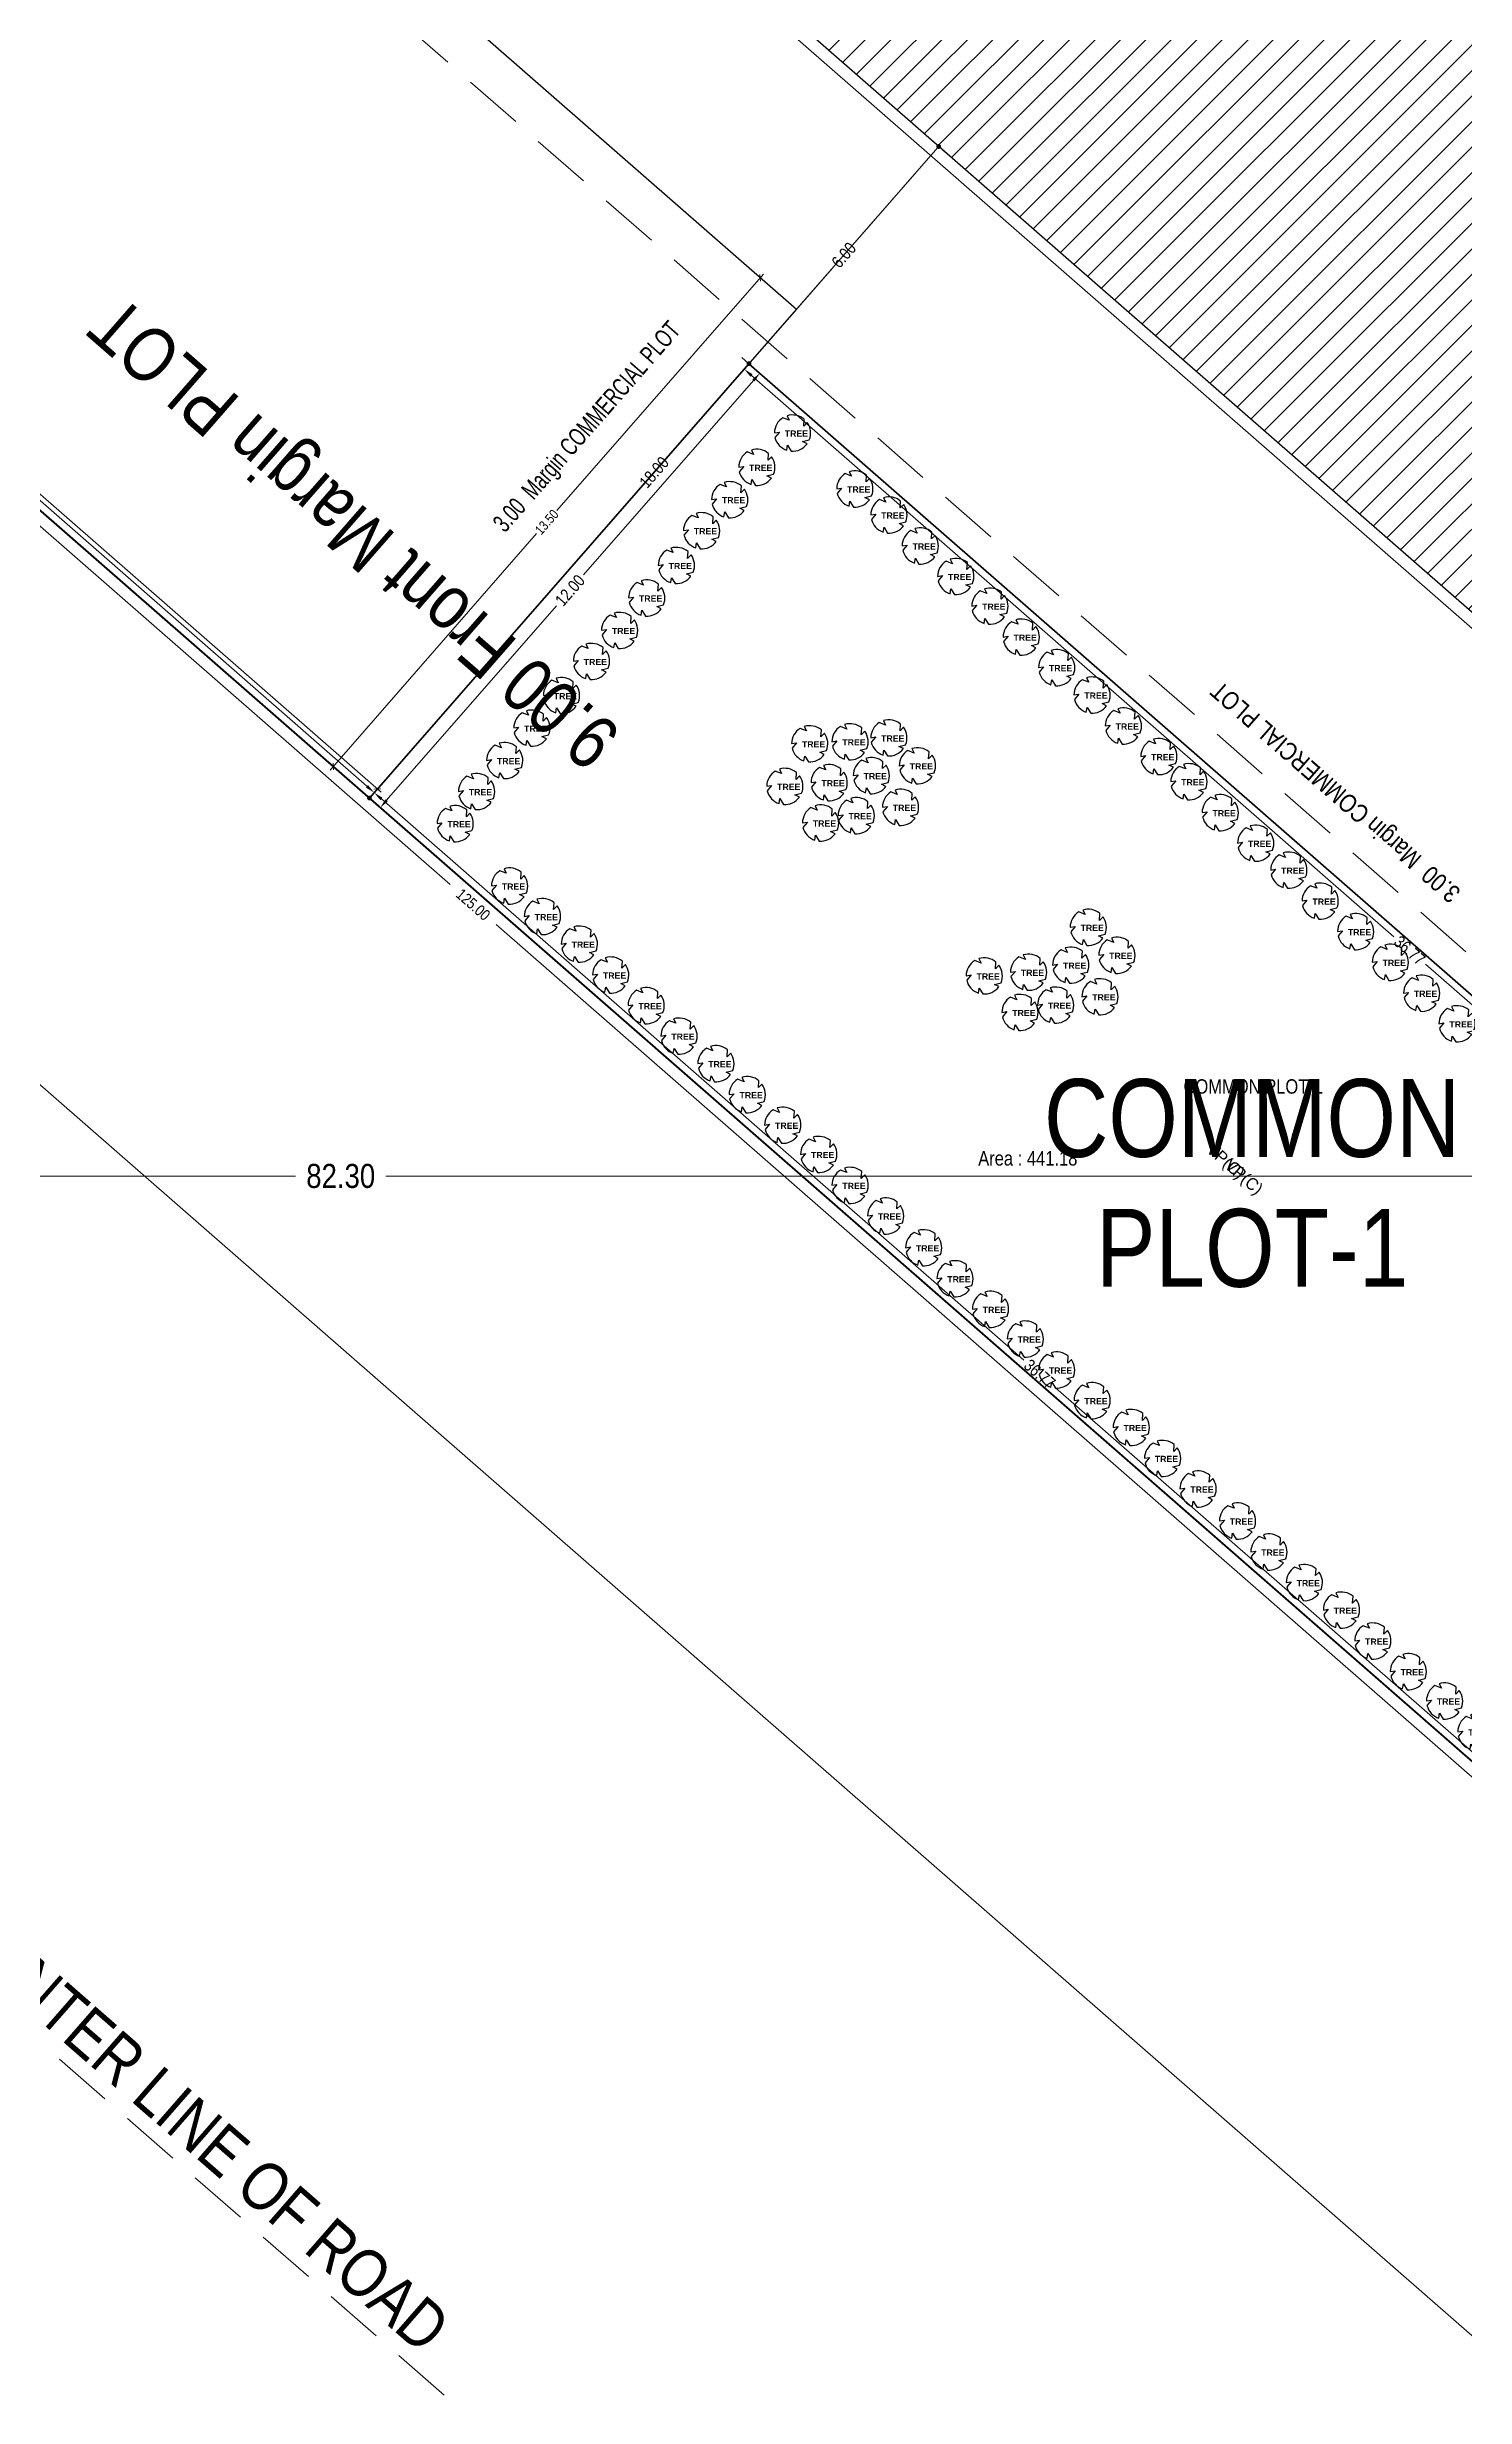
# Model space of a CAD drawing. Header units: metres. Extents: x 239315 to 239588, y 1700506 to 1700792.
# Drawn here: x 239445.64 to 239475.14, y 1700604 to 1700652.89 of the extents above; entities that cross this region are included whole.
import ezdxf

# ---------------------------------------------------------------- set-up
doc = ezdxf.new("R2010")
doc.units = ezdxf.units.M
doc.header["$MEASUREMENT"] = 0
doc.header["$PDMODE"] = 2
doc.header["$PDSIZE"] = -1
doc.linetypes.add('CENTER', pattern=[0])
doc.linetypes.add('HIDDEN', pattern=[0.375, 0.25, -0.125])
for name, color, linetype in [('_CommonPlot', 2, 'Continuous'), ('_IndivSubPlot', 180, 'Continuous'), ('_MainRoad', 20, 'Continuous'), ('_MarginLine', 253, 'Continuous'), ('_Parking', 60, 'Continuous'), ('_Plot', 7, 'Continuous'), ('_PrintItems', 7, 'Continuous'), ('_PropWork', 1, 'Continuous'), ('_Tree', 112, 'Continuous'), ('DCR_AREATABLE', 7, 'Continuous'), ('DCR_COMMFSI', 150, 'Continuous'), ('DCR_COP', 2, 'Continuous'), ('DCR_COP_DIMENSION', 7, 'Continuous'), ('DCR_DIMENSION', 7, 'Continuous'), ('DCR_FMARGIN_DIMENSION', 1, 'Continuous'), ('DCR_INDPLOT', 180, 'Continuous'), ('DCR_INDPLOT_DIMENSION', 7, 'Continuous'), ('DCR_MROAD', 20, 'Continuous'), ('DCR_NETPLOT', 145, 'Continuous'), ('DCR_PARKING', 50, 'Continuous'), ('DCR_PARKING_DIMENSION', 7, 'Continuous'), ('DCR_PWORK', 1, 'Continuous'), ('DCR_SPLOT', 7, 'Continuous'), ('DCR_SPLOT_DIMENSION', 7, 'Continuous')]:
    doc.layers.add(name, color=color, linetype=linetype)
doc.layers.add('_NETPLOT', color=145, linetype='Continuous', plot=False)
doc.layers.add('DCR_MARGIN', color=252, linetype='Continuous', plot=False)
doc.styles.add('AutoDCRFont', font='ARIALN.TTF')
doc.styles.add('MtXpl_Arial_Narrow', font='ARIALN.TTF')
doc.styles.add('PreDCRFont', font='ARIALN.TTF')
doc.styles.get("Standard").update_dxf_attribs({"font": ''})
doc.styles.get('Standard').set_extended_font_data('Arial Rounded MT Bold')
doc.dimstyles.new('DCR-BLDG-INT', dxfattribs={"dimtxt": 0.2, "dimasz": 0.1, "dimexe": 0.1, "dimexo": 0.1, "dimgap": 0.05, "dimtad": 0, "dimtxsty": 'AutoDCRFont', "dimblk": 'OBLIQUE', "dimcen": 1, "dimdle": 0.1, "dimadec": 0, "dimazin": 2, "dimtfac": 1, "dimtdec": 4, "dimtofl": 0, "dimtmove": 0, "dimatfit": 3, "dimfxl": 1, "dimfxlon": 1, "dimtolj": 1, "dimtzin": 0, "dimlwd": 15, "dimlwe": 15, "dimarcsym": 0})
doc.dimstyles.new('DCR-PLOT-EXT', dxfattribs={"dimtxt": 0.3, "dimasz": 0.2, "dimexe": 0.2, "dimexo": 0.2, "dimgap": 0.09, "dimtad": 0, "dimtxsty": 'AutoDCRFont', "dimcen": 1, "dimdle": 0.1, "dimadec": 0, "dimazin": 2, "dimtfac": 1, "dimtdec": 4, "dimtofl": 0, "dimtmove": 0, "dimatfit": 3, "dimfxl": 1, "dimfxlon": 1, "dimtolj": 1, "dimtzin": 0, "dimlwd": 15, "dimlwe": 15, "dimarcsym": 0})
doc.dimstyles.new('DCR-PLOT-INT', dxfattribs={"dimtxt": 0.25, "dimasz": 0.2, "dimexe": 0.2, "dimexo": 0.2, "dimgap": 0.09, "dimtad": 0, "dimtxsty": 'AutoDCRFont', "dimcen": 1, "dimdle": 0.1, "dimadec": 0, "dimazin": 2, "dimtfac": 1, "dimtdec": 4, "dimtofl": 0, "dimtmove": 0, "dimatfit": 3, "dimfxl": 1, "dimfxlon": 1, "dimtolj": 1, "dimtzin": 0, "dimlwd": 15, "dimlwe": 15, "dimarcsym": 0})
doc.dimstyles.new('DCR-PLOT-MARGIN', dxfattribs={"dimtxt": 0.25, "dimasz": 0.1, "dimexe": 0.2, "dimexo": 0.2, "dimgap": 0.09, "dimtad": 0, "dimtxsty": 'AutoDCRFont', "dimblk": 'DOT', "dimcen": 1, "dimdle": 0.1, "dimadec": 0, "dimazin": 2, "dimtfac": 1, "dimtdec": 4, "dimtofl": 0, "dimtmove": 0, "dimatfit": 3, "dimfxl": 1, "dimfxlon": 1, "dimtolj": 1, "dimtzin": 0, "dimlwd": 15, "dimlwe": 15, "dimarcsym": 0})

# ---------------------------------------------------------------- blocks, each defined once
blk = doc.blocks.new('T$_PreDCR')
at = {"layer": '_Tree'}
blk.add_lwpolyline([(0.615, 0.441), (0.467, 0.292), (0.487, 0.578, 0.257434), (-0.229, 0.721), (-0.134, 0.534), (-0.4, 0.642, 0.257434), (-0.756, 0.005), (-0.55, 0.038), (-0.734, -0.182, 0.257434), (-0.238, -0.718), (-0.206, -0.511), (-0.054, -0.754, 0.257434), (0.609, -0.448), (0.422, -0.354), (0.701, -0.285, 0.257434)], format="xyb", close=True, dxfattribs=at)
blk.add_text('TREE', height=0.2609, dxfattribs=at).set_placement((-0.323, -0.152))
blk = doc.blocks.new('ADCR_MARGIN', base_point=(239457.346, 1700670.817))
at = {"layer": '_MarginLine', "color": 1}
blk.add_line((239407.597, 1700676.354), (239501.733, 1700594.114), dxfattribs=at)
blk = doc.blocks.new('_Dot')
at = {"color": 0, "linetype": 'ByBlock', "lineweight": -2}
blk.add_line((-0.5, 0), (-1, 0), dxfattribs=at)
at = {"color": 0, "linetype": 'ByBlock', "const_width": 0.5}
blk.add_lwpolyline([(-0.25, 0, 1), (0.25, 0, 1)], format="xyb", close=True, dxfattribs=at)
blk = doc.blocks.new('*D11')
at = {"layer": 'DCR_FMARGIN_DIMENSION', "color": 0, "linetype": 'Continuous', "lineweight": 15, "transparency": 16777216}
for p, q in [((239464.121, 1700650.742), (239458.545, 1700644.36)), ((239464.186, 1700650.817), (239464.337, 1700650.685)), ((239452.41, 1700637.337), (239457.985, 1700643.719)), ((239452.344, 1700637.262), (239452.193, 1700637.393))]:
    blk.add_line(p, q, dxfattribs=at)
at = {"layer": 'Defpoints', "color": 0, "transparency": 16777216}
for p in [(239464.186, 1700650.817), (239464.186, 1700650.817), (239452.344, 1700637.262)]:
    blk.add_point(p, dxfattribs=at)
at = {"layer": 'DCR_FMARGIN_DIMENSION', "color": 0, "lineweight": 15, "transparency": 16777216, "xscale": 0.1, "yscale": 0.1, "zscale": 0.1}
for p, rotation in [((239464.186, 1700650.817), 48.85851779785295), ((239452.344, 1700637.262), 228.858517797853)]:
    blk.add_blockref('_Dot', p, dxfattribs=dict(at, rotation=rotation))
at = {"layer": 'DCR_FMARGIN_DIMENSION', "color": 0, "lineweight": 15, "transparency": 16777216, "insert": (239458.265, 1700644.039), "char_height": 0.25, "attachment_point": 5, "rotation": 48.8585, "style": 'AutoDCRFont'}
blk.add_mtext('\\A1;18.00', dxfattribs=at)
blk = doc.blocks.new('*D15')
at = {"layer": 'DCR_FMARGIN_DIMENSION', "color": 0, "linetype": 'Continuous', "lineweight": 15, "transparency": 16777216}
for p, q in [((239464.121, 1700650.742), (239462.447, 1700648.826)), ((239464.186, 1700650.817), (239464.036, 1700650.949)), ((239460.305, 1700646.374), (239461.978, 1700648.289)), ((239460.239, 1700646.299), (239460.088, 1700646.43))]:
    blk.add_line(p, q, dxfattribs=at)
at = {"layer": 'Defpoints', "color": 0, "transparency": 16777216}
for p in [(239464.186, 1700650.817), (239464.186, 1700650.817), (239460.239, 1700646.299)]:
    blk.add_point(p, dxfattribs=at)
at = {"layer": 'DCR_FMARGIN_DIMENSION', "color": 0, "lineweight": 15, "transparency": 16777216, "xscale": 0.1, "yscale": 0.1, "zscale": 0.1}
for p, rotation in [((239464.186, 1700650.817), 48.85851779743022), ((239460.239, 1700646.299), 228.8585177974302)]:
    blk.add_blockref('_Dot', p, dxfattribs=dict(at, rotation=rotation))
at = {"layer": 'DCR_FMARGIN_DIMENSION', "color": 0, "lineweight": 15, "transparency": 16777216, "insert": (239462.213, 1700648.558), "char_height": 0.25, "attachment_point": 5, "rotation": 48.8585, "style": 'AutoDCRFont'}
blk.add_mtext('\\A1;6.00', dxfattribs=at)
blk = doc.blocks.new('*D16')
at = {"layer": 'DCR_FMARGIN_DIMENSION', "color": 0, "linetype": 'Continuous', "lineweight": 15, "transparency": 16777216}
for p, q in [((239464.121, 1700650.742), (239462.447, 1700648.826)), ((239464.186, 1700650.817), (239464.036, 1700650.949)), ((239460.305, 1700646.374), (239461.978, 1700648.289)), ((239460.239, 1700646.299), (239460.088, 1700646.43))]:
    blk.add_line(p, q, dxfattribs=at)
at = {"layer": 'Defpoints', "color": 0, "transparency": 16777216}
for p in [(239464.186, 1700650.817), (239464.186, 1700650.817), (239460.239, 1700646.299)]:
    blk.add_point(p, dxfattribs=at)
at = {"layer": 'DCR_FMARGIN_DIMENSION', "color": 0, "lineweight": 15, "transparency": 16777216, "xscale": 0.1, "yscale": 0.1, "zscale": 0.1}
for p, rotation in [((239464.186, 1700650.817), 48.85851779743022), ((239460.239, 1700646.299), 228.8585177974302)]:
    blk.add_blockref('_Dot', p, dxfattribs=dict(at, rotation=rotation))
at = {"layer": 'DCR_FMARGIN_DIMENSION', "color": 0, "lineweight": 15, "transparency": 16777216, "insert": (239462.213, 1700648.558), "char_height": 0.25, "attachment_point": 5, "rotation": 48.8585, "style": 'AutoDCRFont'}
blk.add_mtext('\\A1;6.00', dxfattribs=at)
blk = doc.blocks.new('_Oblique')
at = {"color": 0, "linetype": 'ByBlock', "lineweight": -2}
blk.add_line((-0.5, -0.5), (0.5, 0.5), dxfattribs=at)
blk = doc.blocks.new('*D45')
at = {"layer": 'DCR_SPLOT_DIMENSION', "color": 0, "lineweight": -2, "transparency": 16777216}
for p, q in [((239407.433, 1700676.165), (239407.268, 1700675.977)), ((239501.569, 1700593.925), (239501.404, 1700593.737))]:
    blk.add_line(p, q, dxfattribs=at)
at = {"layer": 'DCR_SPLOT_DIMENSION', "color": 0, "lineweight": 15, "transparency": 16777216}
for p, q in [((239407.357, 1700676.231), (239454.024, 1700635.461)), ((239501.644, 1700593.859), (239454.977, 1700634.629))]:
    blk.add_line(p, q, dxfattribs=at)
at = {"layer": 'Defpoints', "color": 0, "transparency": 16777216}
for p in [(239407.597, 1700676.354), (239501.569, 1700593.925), (239501.733, 1700594.114)]:
    blk.add_point(p, dxfattribs=at)
at = {"layer": 'DCR_SPLOT_DIMENSION', "color": 0, "lineweight": 15, "transparency": 16777216, "xscale": 0.25, "yscale": 0.25, "zscale": 0.25}
for p, rotation in [((239407.433, 1700676.165), 138.8585403693494), ((239501.569, 1700593.925), 318.8585403693494)]:
    blk.add_blockref('_Oblique', p, dxfattribs=dict(at, rotation=rotation))
at = {"layer": 'DCR_SPLOT_DIMENSION', "color": 0, "transparency": 16777216, "insert": (239454.501, 1700635.045), "char_height": 0.23, "attachment_point": 5, "rotation": 318.8585, "style": 'AutoDCRFont'}
blk.add_mtext('\\A1;125.00', dxfattribs=at)
blk = doc.blocks.new('*D53')
at = {"layer": 'DCR_COP_DIMENSION', "color": 0, "linetype": 'Continuous', "lineweight": 15, "transparency": 16777216}
for p, q in [((239460.14, 1700646.186), (239460.009, 1700646.035)), ((239460.291, 1700646.054), (239473.656, 1700634.376)), ((239487.678, 1700622.125), (239474.313, 1700633.803)), ((239487.829, 1700621.993), (239487.697, 1700621.843))]:
    blk.add_line(p, q, dxfattribs=at)
at = {"layer": 'DCR_COP_DIMENSION', "color": 0, "transparency": 16777216}
for points in [[(239460.313, 1700646.079), (239460.269, 1700646.029), (239460.14, 1700646.186)], [(239487.7, 1700622.15), (239487.656, 1700622.1), (239487.829, 1700621.993)]]:
    blk.add_solid(points, dxfattribs=at)
at = {"layer": 'Defpoints', "color": 0, "transparency": 16777216}
for p in [(239460.14, 1700646.186), (239460.239, 1700646.299), (239487.927, 1700622.106)]:
    blk.add_point(p, dxfattribs=at)
at = {"layer": 'DCR_COP_DIMENSION', "color": 0, "transparency": 16777216, "insert": (239473.984, 1700634.09), "char_height": 0.25, "attachment_point": 5, "rotation": 318.8551, "style": 'AutoDCRFont'}
blk.add_mtext('\\A1;36.77', dxfattribs=at)
blk = doc.blocks.new('*D54')
at = {"layer": 'DCR_COP_DIMENSION', "color": 0, "linetype": 'Continuous', "lineweight": 15, "transparency": 16777216}
for p, q in [((239460.39, 1700646.167), (239460.615, 1700645.97)), ((239460.333, 1700645.951), (239456.798, 1700641.903)), ((239452.701, 1700637.215), (239456.237, 1700641.262)), ((239452.494, 1700637.13), (239452.72, 1700636.933))]:
    blk.add_line(p, q, dxfattribs=at)
at = {"layer": 'DCR_COP_DIMENSION', "color": 0, "transparency": 16777216}
for points in [[(239460.308, 1700645.973), (239460.358, 1700645.929), (239460.465, 1700646.101)], [(239452.676, 1700637.237), (239452.726, 1700637.193), (239452.57, 1700637.064)]]:
    blk.add_solid(points, dxfattribs=at)
at = {"layer": 'Defpoints', "color": 0, "transparency": 16777216}
for p in [(239460.239, 1700646.299), (239452.344, 1700637.262), (239452.57, 1700637.064)]:
    blk.add_point(p, dxfattribs=at)
at = {"layer": 'DCR_COP_DIMENSION', "color": 0, "transparency": 16777216, "insert": (239456.517, 1700641.583), "char_height": 0.25, "attachment_point": 5, "rotation": 48.8585, "style": 'AutoDCRFont'}
blk.add_mtext('\\A1;12.00', dxfattribs=at)
blk = doc.blocks.new('*D55')
at = {"layer": 'DCR_COP_DIMENSION', "color": 0, "linetype": 'Continuous', "lineweight": 15, "transparency": 16777216}
for p, q in [((239452.443, 1700637.374), (239452.574, 1700637.525)), ((239452.593, 1700637.243), (239465.959, 1700625.566)), ((239479.982, 1700613.315), (239466.616, 1700624.992)), ((239480.132, 1700613.184), (239480.264, 1700613.334))]:
    blk.add_line(p, q, dxfattribs=at)
at = {"layer": 'DCR_COP_DIMENSION', "color": 0, "transparency": 16777216}
for points in [[(239452.615, 1700637.268), (239452.571, 1700637.218), (239452.443, 1700637.374)], [(239480.004, 1700613.341), (239479.96, 1700613.29), (239480.132, 1700613.184)]]:
    blk.add_solid(points, dxfattribs=at)
at = {"layer": 'Defpoints', "color": 0, "transparency": 16777216}
for p in [(239452.344, 1700637.262), (239480.034, 1700613.071), (239480.132, 1700613.184)]:
    blk.add_point(p, dxfattribs=at)
at = {"layer": 'DCR_COP_DIMENSION', "color": 0, "transparency": 16777216, "insert": (239466.287, 1700625.279), "char_height": 0.25, "attachment_point": 5, "rotation": 318.8585, "style": 'AutoDCRFont'}
blk.add_mtext('\\A1;36.77', dxfattribs=at)
blk = doc.blocks.new('*D61')
at = {"layer": 'DCR_PARKING_DIMENSION', "color": 0, "linetype": 'Continuous', "lineweight": 15, "transparency": 16777216}
for p, q in [((239412.181, 1700672.481), (239412.346, 1700672.67)), ((239412.205, 1700672.66), (239432.149, 1700655.237)), ((239452.584, 1700637.384), (239432.64, 1700654.808)), ((239452.41, 1700637.337), (239452.574, 1700637.525))]:
    blk.add_line(p, q, dxfattribs=at)
at = {"layer": 'Defpoints', "color": 0, "transparency": 16777216}
for p in [(239412.116, 1700672.406), (239452.508, 1700637.45), (239452.344, 1700637.262)]:
    blk.add_point(p, dxfattribs=at)
at = {"layer": 'DCR_PARKING_DIMENSION', "color": 0, "lineweight": 15, "transparency": 16777216, "xscale": 0.1, "yscale": 0.1, "zscale": 0.1}
for p, rotation in [((239412.28, 1700672.594), 138.858540369444), ((239452.508, 1700637.45), 318.858540369444)]:
    blk.add_blockref('_Oblique', p, dxfattribs=dict(at, rotation=rotation))
at = {"layer": 'DCR_PARKING_DIMENSION', "color": 0, "transparency": 16777216, "insert": (239432.394, 1700655.022), "char_height": 0.2, "attachment_point": 5, "rotation": 318.8585, "style": 'AutoDCRFont'}
blk.add_mtext('\\A1;53.42', dxfattribs=at)
blk = doc.blocks.new('*D62')
at = {"layer": 'DCR_PARKING_DIMENSION', "color": 0, "linetype": 'Continuous', "lineweight": 15, "transparency": 16777216}
for p, q in [((239460.538, 1700648.161), (239456.241, 1700643.243)), ((239461.15, 1700647.494), (239460.397, 1700648.152)), ((239451.525, 1700637.844), (239455.822, 1700642.763)), ((239452.269, 1700637.327), (239451.515, 1700637.985))]:
    blk.add_line(p, q, dxfattribs=at)
at = {"layer": 'Defpoints', "color": 0, "transparency": 16777216}
for p in [(239460.473, 1700648.086), (239461.226, 1700647.428), (239452.344, 1700637.262)]:
    blk.add_point(p, dxfattribs=at)
at = {"layer": 'DCR_PARKING_DIMENSION', "color": 0, "lineweight": 15, "transparency": 16777216, "xscale": 0.1, "yscale": 0.1, "zscale": 0.1}
for p, rotation in [((239460.473, 1700648.086), 48.8585403693034), ((239451.591, 1700637.919), 228.8585403693034)]:
    blk.add_blockref('_Oblique', p, dxfattribs=dict(at, rotation=rotation))
at = {"layer": 'DCR_PARKING_DIMENSION', "color": 0, "transparency": 16777216, "insert": (239456.032, 1700643.003), "char_height": 0.2, "attachment_point": 5, "rotation": 48.8585, "style": 'AutoDCRFont'}
blk.add_mtext('\\A1;13.50', dxfattribs=at)
blk = doc.blocks.new('*D162')
at = {"layer": 'DCR_INDPLOT_DIMENSION', "color": 0, "linetype": 'Continuous', "lineweight": 15, "transparency": 16777216}
for p, q in [((239407.696, 1700676.467), (239407.827, 1700676.617)), ((239407.846, 1700676.335), (239429.742, 1700657.207)), ((239452.292, 1700637.506), (239430.397, 1700656.634)), ((239452.443, 1700637.374), (239452.574, 1700637.525))]:
    blk.add_line(p, q, dxfattribs=at)
at = {"layer": 'DCR_INDPLOT_DIMENSION', "color": 0, "transparency": 16777216}
for points in [[(239407.868, 1700676.36), (239407.825, 1700676.31), (239407.696, 1700676.467)], [(239452.314, 1700637.531), (239452.27, 1700637.481), (239452.443, 1700637.374)]]:
    blk.add_solid(points, dxfattribs=at)
at = {"layer": 'Defpoints', "color": 0, "transparency": 16777216}
for p in [(239407.597, 1700676.354), (239452.443, 1700637.374), (239452.344, 1700637.262)]:
    blk.add_point(p, dxfattribs=at)
at = {"layer": 'DCR_INDPLOT_DIMENSION', "color": 0, "transparency": 16777216, "insert": (239430.069, 1700656.921), "char_height": 0.25, "attachment_point": 5, "rotation": 318.8585, "style": 'AutoDCRFont'}
blk.add_mtext('\\A1;59.42', dxfattribs=at)
blk = doc.blocks.new('*D165')
at = {"layer": 'DCR_INDPLOT_DIMENSION', "color": 0, "linetype": 'Continuous', "lineweight": 15, "transparency": 16777216}
for p, q in [((239407.498, 1700720.937), (239407.367, 1700720.786)), ((239407.649, 1700720.805), (239451.303, 1700682.668)), ((239495.717, 1700643.866), (239452.064, 1700682.003)), ((239495.868, 1700643.734), (239495.737, 1700643.584))]:
    blk.add_line(p, q, dxfattribs=at)
at = {"layer": 'DCR_INDPLOT_DIMENSION', "color": 0, "transparency": 16777216}
for points in [[(239407.671, 1700720.83), (239407.627, 1700720.78), (239407.498, 1700720.937)], [(239495.739, 1700643.891), (239495.696, 1700643.841), (239495.868, 1700643.734)]]:
    blk.add_solid(points, dxfattribs=at)
at = {"layer": 'Defpoints', "color": 0, "transparency": 16777216}
for p in [(239407.498, 1700720.937), (239407.597, 1700721.05), (239495.967, 1700643.847)]:
    blk.add_point(p, dxfattribs=at)
at = {"layer": 'DCR_INDPLOT_DIMENSION', "color": 0, "transparency": 16777216, "insert": (239451.683, 1700682.335), "char_height": 0.25, "attachment_point": 5, "rotation": 318.8585, "style": 'AutoDCRFont'}
blk.add_mtext('\\A1;117.34', dxfattribs=at)
blk = doc.blocks.new('*D170')
at = {"layer": 'DCR_SPLOT_DIMENSION', "color": 0, "lineweight": 15, "transparency": 16777216}
for p, q in [((239415.66, 1700710.354), (239453.326, 1700677.448)), ((239492.621, 1700643.118), (239454.956, 1700676.024))]:
    blk.add_line(p, q, dxfattribs=at)
at = {"layer": 'DCR_SPLOT_DIMENSION', "color": 0, "lineweight": -2, "transparency": 16777216}
for p, q in [((239415.735, 1700710.288), (239415.9, 1700710.476)), ((239492.546, 1700643.184), (239492.711, 1700643.372))]:
    blk.add_line(p, q, dxfattribs=at)
at = {"layer": 'Defpoints', "color": 0, "transparency": 16777216}
for p in [(239415.735, 1700710.288), (239415.571, 1700710.1), (239492.382, 1700642.996)]:
    blk.add_point(p, dxfattribs=at)
at = {"layer": 'DCR_SPLOT_DIMENSION', "color": 0, "lineweight": 15, "transparency": 16777216, "xscale": 0.25, "yscale": 0.25, "zscale": 0.25}
for p, rotation in [((239415.735, 1700710.288), 138.8585331186039), ((239492.546, 1700643.184), 318.8585331186039)]:
    blk.add_blockref('_Oblique', p, dxfattribs=dict(at, rotation=rotation))
at = {"layer": 'DCR_SPLOT_DIMENSION', "color": 0, "transparency": 16777216, "insert": (239454.141, 1700676.736), "char_height": 0.5, "attachment_point": 5, "rotation": 318.8585, "style": 'AutoDCRFont'}
blk.add_mtext('\\A1;101.99', dxfattribs=at)
blk = doc.blocks.new('*D173')
at = {"layer": 'DCR_DIMENSION', "color": 0, "lineweight": -2, "transparency": 16777216}
for p, q in [((239410.433, 1700697.446), (239410.268, 1700697.258)), ((239487.401, 1700630.204), (239487.236, 1700630.016))]:
    blk.add_line(p, q, dxfattribs=at)
at = {"layer": 'DCR_DIMENSION', "color": 0, "lineweight": 15, "transparency": 16777216}
for p, q in [((239410.357, 1700697.512), (239448.441, 1700664.241)), ((239487.476, 1700630.138), (239449.393, 1700663.409))]:
    blk.add_line(p, q, dxfattribs=at)
at = {"layer": 'Defpoints', "color": 0, "transparency": 16777216}
for p in [(239410.597, 1700697.634), (239487.401, 1700630.204), (239487.565, 1700630.392)]:
    blk.add_point(p, dxfattribs=at)
at = {"layer": 'DCR_DIMENSION', "color": 0, "lineweight": 15, "transparency": 16777216, "xscale": 0.25, "yscale": 0.25, "zscale": 0.25}
for p, rotation in [((239410.433, 1700697.446), 138.858517798113), ((239487.401, 1700630.204), 318.858517798113)]:
    blk.add_blockref('_Oblique', p, dxfattribs=dict(at, rotation=rotation))
at = {"layer": 'DCR_DIMENSION', "color": 0, "transparency": 16777216, "insert": (239448.917, 1700663.825), "char_height": 0.23, "attachment_point": 5, "rotation": 318.8585, "style": 'AutoDCRFont'}
blk.add_mtext('\\A1;102.20', dxfattribs=at)
blk = doc.blocks.new('*D175')
at = {"layer": 'DCR_SPLOT_DIMENSION', "color": 0, "lineweight": 15, "transparency": 16777216}
for p, q in [((239410.497, 1700629.397), (239450.805, 1700629.397)), ((239492.995, 1700629.397), (239452.687, 1700629.397))]:
    blk.add_line(p, q, dxfattribs=at)
at = {"layer": 'DCR_SPLOT_DIMENSION', "color": 0, "lineweight": -2, "transparency": 16777216}
for p, q in [((239410.597, 1700629.397), (239410.597, 1700629.147)), ((239492.895, 1700629.397), (239492.895, 1700629.147))]:
    blk.add_line(p, q, dxfattribs=at)
at = {"layer": 'Defpoints', "color": 0, "transparency": 16777216}
for p in [(239410.597, 1700629.647), (239492.895, 1700629.647), (239410.597, 1700629.397)]:
    blk.add_point(p, dxfattribs=at)
at = {"layer": 'DCR_SPLOT_DIMENSION', "color": 0, "lineweight": 15, "transparency": 16777216, "xscale": 0.25, "yscale": 0.25, "zscale": 0.25, "rotation": 180}
blk.add_blockref('_Oblique', (239410.597, 1700629.397), dxfattribs=at)
at = {"layer": 'DCR_SPLOT_DIMENSION', "color": 0, "lineweight": 15, "transparency": 16777216, "xscale": 0.25, "yscale": 0.25, "zscale": 0.25}
blk.add_blockref('_Oblique', (239492.895, 1700629.397), dxfattribs=at)
at = {"layer": 'DCR_SPLOT_DIMENSION', "color": 0, "transparency": 16777216, "insert": (239451.746, 1700629.397), "char_height": 0.5, "attachment_point": 5, "style": 'AutoDCRFont'}
blk.add_mtext('\\A1;82.30', dxfattribs=at)

msp = doc.modelspace()

# ---------------------------------------------------------------- hatches: boundary and pattern name
at = {"layer": 'DCR_COMMFSI'}
h = msp.add_hatch(dxfattribs=at)
h.set_pattern_fill('ANSI31', color=1, scale=3, style=0)
h.set_pattern_definition([(45, (0, 0), (-0.265165042945, 0.265165042945), [])])
edge = h.paths.add_edge_path()
edge.add_line((239410.597, 1700697.634), (239487.565, 1700630.392))
edge.add_arc((239489.552, 1700632.667), 3.02, 228.859, 308.6594)
edge.add_arc((239489.552, 1700632.667), 3.02, 308.6594, 357.9982)
edge.add_line((239492.571, 1700632.561), (239492.893, 1700641.78))
edge.add_arc((239491.394, 1700641.865), 1.501, 356.7455, 408.8585)
edge.add_line((239492.382, 1700642.996), (239415.571, 1700710.1))
edge.add_arc((239413.597, 1700707.841), 3, 48.8585, 180)
edge.add_line((239410.597, 1700707.841), (239410.597, 1700697.634))

# ---------------------------------------------------------------- linework, layer by layer
at = {"layer": '_CommonPlot'}
msp.add_lwpolyline([(239487.927, 1700622.106), (239460.239, 1700646.299), (239452.344, 1700637.262), (239480.034, 1700613.071)], close=True, dxfattribs=at)
at = {"layer": '_IndivSubPlot'}
msp.add_lwpolyline([(239407.597, 1700721.05), (239407.597, 1700676.354), (239452.344, 1700637.262), (239460.239, 1700646.299), (239487.927, 1700622.106), (239480.034, 1700613.071), (239480.787, 1700612.413, 0.602695), (239495.111, 1700619.351), (239495.967, 1700643.847)], format="xyb", close=True, dxfattribs=at)
at = {"layer": '_MainRoad'}
msp.add_lwpolyline([(239499.904, 1700595.712), (239400.554, 1700682.507), (239390.304, 1700670.774), (239388.044, 1700675.076), (239383.909, 1700656.084), (239381.491, 1700660.687), (239368.974, 1700646.359), (239468.324, 1700559.563), (239480.841, 1700573.892), (239483.259, 1700569.289), (239487.394, 1700588.281), (239489.654, 1700583.979)], close=True, dxfattribs=at)
at = {"layer": '_NETPLOT'}
msp.add_lwpolyline([(239407.597, 1700746.854), (239407.597, 1700676.354), (239501.733, 1700594.114), (239507.095, 1700747.52)], close=True, dxfattribs=at)
at = {"layer": '_Parking', "color": 50}
for points in [[(239412.116, 1700672.406), (239452.344, 1700637.262), (239461.226, 1700647.428), (239420.998, 1700682.573)], [(239460.239, 1700646.299), (239452.344, 1700637.262), (239480.034, 1700613.071), (239487.927, 1700622.106)]]:
    msp.add_lwpolyline(points, close=True, dxfattribs=at)
at = {"layer": '_Plot'}
msp.add_lwpolyline([(239507.095, 1700747.52), (239407.597, 1700746.854), (239407.597, 1700676.354), (239501.733, 1700594.114)], close=True, dxfattribs=at)
at = {"layer": '_PrintItems', "linetype": 'HIDDEN', "lineweight": 0, "ltscale": 5}
for p, q in [((239533.048, 1700583.487), (239394.431, 1700704.587)), ((239508.968, 1700555.924), (239370.351, 1700677.024))]:
    msp.add_line(p, q, dxfattribs=at)
at = {"layer": '_PrintItems', "linetype": 'CENTER', "lineweight": 0}
msp.add_line((239518.837, 1700567.22), (239380.22, 1700688.32), dxfattribs=at)
at = {"layer": '_PropWork'}
msp.add_lwpolyline([(239410.597, 1700697.634), (239410.597, 1700707.841, -0.644095), (239415.571, 1700710.1), (239492.382, 1700642.996, -0.231388), (239492.893, 1700641.78), (239492.571, 1700632.561, -0.218667), (239491.439, 1700630.309), (239489.983, 1700629.678, -0.21867), (239487.565, 1700630.392)], format="xyb", close=True, dxfattribs=at)
at = {"layer": 'DCR_AREATABLE'}
msp.add_lwpolyline([(239407.597, 1700676.354), (239452.344, 1700637.262)], dxfattribs=at)
at = {"layer": 'DCR_COP', "color": 2}
msp.add_lwpolyline([(239487.927, 1700622.106), (239460.239, 1700646.299), (239452.344, 1700637.262), (239480.034, 1700613.071)], close=True, dxfattribs=at)
at = {"layer": 'DCR_INDPLOT', "color": 180}
msp.add_lwpolyline([(239407.597, 1700721.05), (239407.597, 1700676.354), (239452.344, 1700637.262), (239460.239, 1700646.299), (239487.927, 1700622.106), (239480.034, 1700613.071), (239480.787, 1700612.413, 0.602695), (239495.111, 1700619.351), (239495.967, 1700643.847)], format="xyb", close=True, dxfattribs=at)
at = {"layer": 'DCR_MARGIN', "color": 252}
msp.add_lwpolyline([(239407.597, 1700676.354), (239501.733, 1700594.114)], dxfattribs=at)
at = {"layer": 'DCR_MARGIN', "color": 250}
msp.add_lwpolyline([(239407.597, 1700676.354), (239452.344, 1700637.262)], dxfattribs=at)
at = {"layer": 'DCR_MARGIN', "color": 0}
for points in [[(239452.344, 1700637.262), (239460.239, 1700646.299)], [(239460.239, 1700646.299), (239487.927, 1700622.106)]]:
    msp.add_lwpolyline(points, dxfattribs=at)
at = {"layer": 'DCR_MROAD', "color": 20}
msp.add_lwpolyline([(239499.904, 1700595.712), (239400.554, 1700682.507), (239390.304, 1700670.774), (239388.044, 1700675.076), (239383.909, 1700656.084), (239381.491, 1700660.687), (239368.974, 1700646.359), (239468.324, 1700559.563), (239480.841, 1700573.892), (239483.259, 1700569.289), (239487.394, 1700588.281), (239489.654, 1700583.979)], close=True, dxfattribs=at)
at = {"layer": 'DCR_NETPLOT', "color": 145}
msp.add_lwpolyline([(239407.597, 1700746.854), (239407.597, 1700676.354), (239501.733, 1700594.114), (239507.095, 1700747.52)], close=True, dxfattribs=at)
at = {"layer": 'DCR_PARKING', "color": 50}
for points in [[(239412.116, 1700672.406), (239452.344, 1700637.262), (239461.226, 1700647.428), (239420.998, 1700682.573)], [(239460.239, 1700646.299), (239452.344, 1700637.262), (239480.034, 1700613.071), (239487.927, 1700622.106)]]:
    msp.add_lwpolyline(points, close=True, dxfattribs=at)
at = {"layer": 'DCR_PWORK', "color": 1}
msp.add_lwpolyline([(239410.597, 1700697.634), (239410.597, 1700707.841, -0.644095), (239415.571, 1700710.1), (239492.382, 1700642.996, -0.231388), (239492.893, 1700641.78), (239492.571, 1700632.561, -0.218667), (239491.439, 1700630.309), (239489.983, 1700629.678, -0.21867), (239487.565, 1700630.392)], format="xyb", close=True, dxfattribs=at)
at = {"layer": 'DCR_SPLOT', "color": 7, "lineweight": 40}
msp.add_lwpolyline([(239507.095, 1700747.52), (239407.597, 1700746.854), (239407.597, 1700676.354), (239501.733, 1700594.114)], close=True, dxfattribs=at)

# ---------------------------------------------------------------- block references
at = {"layer": '_MarginLine'}
msp.add_blockref('ADCR_MARGIN', (239457.346, 1700670.817), dxfattribs=at)
at = {"layer": '_Tree', "xscale": 0.4985423467637011, "yscale": 0.4985423467637011, "zscale": 0.4985423467637011}
for p in [(239461.145, 1700644.855), (239460.403, 1700644.143), (239459.838, 1700643.468), (239462.441, 1700643.692), (239459.253, 1700642.823), (239463.151, 1700643.151), (239463.803, 1700642.507), (239458.729, 1700642.101), (239464.541, 1700641.871), (239458.112, 1700641.424), (239465.251, 1700641.254), (239457.548, 1700640.749), (239465.903, 1700640.61), (239456.962, 1700640.104), (239466.641, 1700639.975), (239456.339, 1700639.394), (239467.376, 1700639.404), (239455.722, 1700638.717), (239461.502, 1700638.391), (239462.342, 1700638.432), (239463.149, 1700638.514), (239468.028, 1700638.761), (239455.157, 1700638.042), (239463.744, 1700637.932), (239468.766, 1700638.125), (239454.572, 1700637.397), (239460.985, 1700637.504), (239461.907, 1700637.581), (239462.784, 1700637.728), (239469.391, 1700637.601), (239462.47, 1700636.896), (239463.392, 1700637.069), (239470.043, 1700636.957), (239454.127, 1700636.728), (239461.728, 1700636.743), (239470.781, 1700636.322), (239455.258, 1700635.431), (239471.47, 1700635.762), (239472.122, 1700635.118), (239455.942, 1700634.797), (239467.298, 1700634.572), (239472.86, 1700634.483), (239456.71, 1700634.223), (239467.893, 1700633.99), (239457.362, 1700633.579), (239465.134, 1700633.562), (239466.056, 1700633.638), (239466.933, 1700633.785), (239473.581, 1700633.844), (239466.619, 1700632.954), (239467.541, 1700633.127), (239474.233, 1700633.201), (239458.1, 1700632.943), (239465.877, 1700632.801), (239474.971, 1700632.565), (239458.784, 1700632.309), (239459.552, 1700631.735), (239460.203, 1700631.092), (239460.942, 1700630.456), (239461.691, 1700629.847), (239462.343, 1700629.203), (239463.082, 1700628.567), (239463.873, 1700627.905), (239464.525, 1700627.261), (239465.263, 1700626.625), (239465.988, 1700626.006), (239466.64, 1700625.362), (239467.378, 1700624.726), (239468.192, 1700624.167), (239468.844, 1700623.523), (239469.582, 1700622.887), (239470.403, 1700622.22), (239471.055, 1700621.576), (239471.793, 1700620.94), (239472.565, 1700620.367), (239473.217, 1700619.723), (239473.956, 1700619.087), (239474.71, 1700618.476), (239475.362, 1700617.832)]:
    msp.add_blockref('T$_PreDCR', p, dxfattribs=at)

# ---------------------------------------------------------------- texts
at = {"layer": '_CommonPlot', "lineweight": 30, "insert": (239465.008, 1700631.417), "char_height": 1.62092, "attachment_point": 1, "style": 'PreDCRFont'}
msp.add_mtext_dynamic_manual_height_columns('\\pxqc;COMMON PLOT-1', width=11.3987, gutter_width=1.15, heights=[0], dxfattribs=at)
at = {"layer": '_Parking', "color": 50, "insert": (239470.512, 1700629.356), "char_height": 0.25, "attachment_point": 5, "rotation": 318.8585, "style": ''}
msp.add_mtext('VP(C)', dxfattribs=at)
at = {"layer": '_PrintItems', "lineweight": 30, "style": 'PreDCRFont'}
msp.add_text('CENTER LINE OF ROAD', height=1, rotation=318.8586, dxfattribs=at).set_placement((239443.565, 1700613.485))
at = {"layer": 'DCR_COP', "color": 2, "lineweight": 30, "style": 'MtXpl_Arial_Narrow'}
msp.add_text('COMMON PLOT-1', height=0.3, dxfattribs=at).set_placement((239469.279, 1700631.112))
at = {"layer": 'DCR_DIMENSION', "color": 2, "lineweight": 30, "style": 'MtXpl_Arial_Narrow'}
msp.add_text('Area : 441.18', height=0.3, dxfattribs=at).set_placement((239465.008, 1700629.616))
at = {"layer": 'DCR_MARGIN', "color": 252, "style": 'AutoDCRFont'}
msp.add_text('9.00 Front Margin PLOT', height=1.125, rotation=138.8585, dxfattribs=at).set_placement((239457.626, 1700638.622))
at = {"layer": 'DCR_MARGIN', "color": 0, "style": 'AutoDCRFont', "width": 0.839344}
msp.add_text('3.00  Margin COMMERCIAL PLOT', height=0.375, rotation=48.8585, dxfattribs=at).set_placement((239455.162, 1700642.767))
at = {"layer": 'DCR_MARGIN', "color": 0, "style": 'AutoDCRFont'}
msp.add_text('3.00  Margin COMMERCIAL PLOT', height=0.375, rotation=138.8551, dxfattribs=at).set_placement((239475.07, 1700635.332))
at = {"layer": 'DCR_PARKING', "color": 50, "insert": (239470.136, 1700629.685), "char_height": 0.25, "attachment_point": 5, "rotation": 318.8552, "style": ''}
msp.add_mtext('VP(C)', dxfattribs=at)

# ---------------------------------------------------------------- dimensions: what is measured, and where the dimension line sits
at = {"layer": 'DCR_COP_DIMENSION'}
for p1, p2, distance, text, picture, middle in [((239460.239, 1700646.299), (239452.344, 1700637.262), 0.3, '12.00', '*D54', (239456.517, 1700641.583)), ((239487.927, 1700622.106), (239460.239, 1700646.299), 0.15, '36.77', '*D53', (239473.984, 1700634.09)), ((239452.344, 1700637.262), (239480.034, 1700613.071), 0.15, '36.77', '*D55', (239466.287, 1700625.279))]:
    dim = msp.add_aligned_dim(p1=p1, p2=p2, distance=distance, text=text, dimstyle='DCR-PLOT-INT', dxfattribs=at)
    dim.commit()
    dim.dimension.update_dxf_attribs({"geometry": picture, "text_midpoint": middle})
at = {"layer": 'DCR_DIMENSION', "color": 252}
dim = msp.add_aligned_dim(p1=(239410.597, 1700697.634), p2=(239487.565, 1700630.392), distance=-0.25, text='102.20', dimstyle='DCR-PLOT-INT', override={"dimtxt": 0.23, "dimasz": 0.25, "dimexe": 0.25, "dimexo": 0.25, "dimgap": 0.25, "dimzin": 0, "dimdsep": 46, "dimblk": 'Oblique', "dimcen": 0.5, "dimazin": 0, "dimtdec": 2, "dimtix": 1, "dimtmove": 1, "dimatfit": 1, "dimfxlon": 0, "dimlwe": 65534}, dxfattribs=at)
dim.commit()
dim.dimension.update_dxf_attribs({"geometry": '*D173', "text_midpoint": (239448.917, 1700663.825)})
at = {"layer": 'DCR_FMARGIN_DIMENSION', "lineweight": 15}
for p1, text, picture, middle in [((239452.344, 1700637.262), '18.00', '*D11', (239458.265, 1700644.039)), ((239460.239, 1700646.299), '6.00', '*D15', (239462.213, 1700648.558)), ((239460.239, 1700646.299), '6.00', '*D16', (239462.213, 1700648.558))]:
    dim = msp.add_aligned_dim(p1=p1, p2=(239464.186, 1700650.817), distance=0, text=text, dimstyle='DCR-PLOT-MARGIN', dxfattribs=at)
    dim.commit()
    dim.dimension.update_dxf_attribs({"geometry": picture, "text_midpoint": middle})
at = {"layer": 'DCR_INDPLOT_DIMENSION'}
for p1, p2, text, picture, middle in [((239495.967, 1700643.847), (239407.597, 1700721.05), '117.34', '*D165', (239451.683, 1700682.335)), ((239407.597, 1700676.354), (239452.344, 1700637.262), '59.42', '*D162', (239430.069, 1700656.921))]:
    dim = msp.add_aligned_dim(p1=p1, p2=p2, distance=0.15, text=text, dimstyle='DCR-PLOT-INT', dxfattribs=at)
    dim.commit()
    dim.dimension.update_dxf_attribs({"geometry": picture, "text_midpoint": middle})
at = {"layer": 'DCR_PARKING_DIMENSION'}
for p1, p2, distance, text, picture, middle in [((239412.116, 1700672.406), (239452.344, 1700637.262), 0.25, '53.42', '*D61', (239432.394, 1700655.022)), ((239452.344, 1700637.262), (239461.226, 1700647.428), 1, '13.50', '*D62', (239456.032, 1700643.003))]:
    dim = msp.add_aligned_dim(p1=p1, p2=p2, distance=distance, text=text, dimstyle='DCR-BLDG-INT', override={"dimtxt": 0.2, "dimasz": 0.1, "dimexe": 0.1, "dimexo": 0.1, "dimgap": 0.05, "dimblk": 'Oblique'}, dxfattribs=at)
    dim.commit()
    dim.dimension.update_dxf_attribs({"geometry": picture, "text_midpoint": middle})
at = {"layer": 'DCR_SPLOT_DIMENSION'}
for p1, p2, distance, text, override, picture, middle in [((239492.382, 1700642.996), (239415.571, 1700710.1), -0.25, '101.99', {"dimtxt": 0.5, "dimasz": 0.25, "dimexe": 0.25, "dimexo": 0.25, "dimgap": 0.25, "dimzin": 0, "dimdsep": 46, "dimblk": 'Oblique', "dimcen": 0.5, "dimazin": 0, "dimtdec": 2, "dimtix": 1, "dimtmove": 1, "dimatfit": 1, "dimfxlon": 0, "dimlwe": 65534}, '*D170', (239454.141, 1700676.736)), ((239407.597, 1700676.354), (239501.733, 1700594.114), -0.25, '125.00', {"dimtxt": 0.23, "dimasz": 0.25, "dimexe": 0.25, "dimexo": 0.25, "dimgap": 0.25, "dimzin": 0, "dimdsep": 46, "dimblk": 'Oblique', "dimcen": 0.5, "dimazin": 0, "dimtdec": 2, "dimtix": 1, "dimtmove": 1, "dimatfit": 1, "dimfxlon": 0, "dimlwe": 65534}, '*D45', (239454.501, 1700635.045)), ((239492.895, 1700629.647), (239410.597, 1700629.647), 0.25, '82.30', {"dimtxt": 0.5, "dimasz": 0.25, "dimexe": 0.25, "dimexo": 0.25, "dimgap": 0.25, "dimzin": 0, "dimdsep": 46, "dimblk": 'Oblique', "dimcen": 0.5, "dimazin": 0, "dimtdec": 2, "dimtix": 1, "dimtmove": 1, "dimatfit": 1, "dimfxlon": 0, "dimlwe": 65534}, '*D175', (239451.746, 1700629.397))]:
    dim = msp.add_aligned_dim(p1=p1, p2=p2, distance=distance, text=text, dimstyle='DCR-PLOT-EXT', override=override, dxfattribs=at)
    dim.commit()
    dim.dimension.update_dxf_attribs({"geometry": picture, "text_midpoint": middle})

doc.saveas('drawing.dxf')
